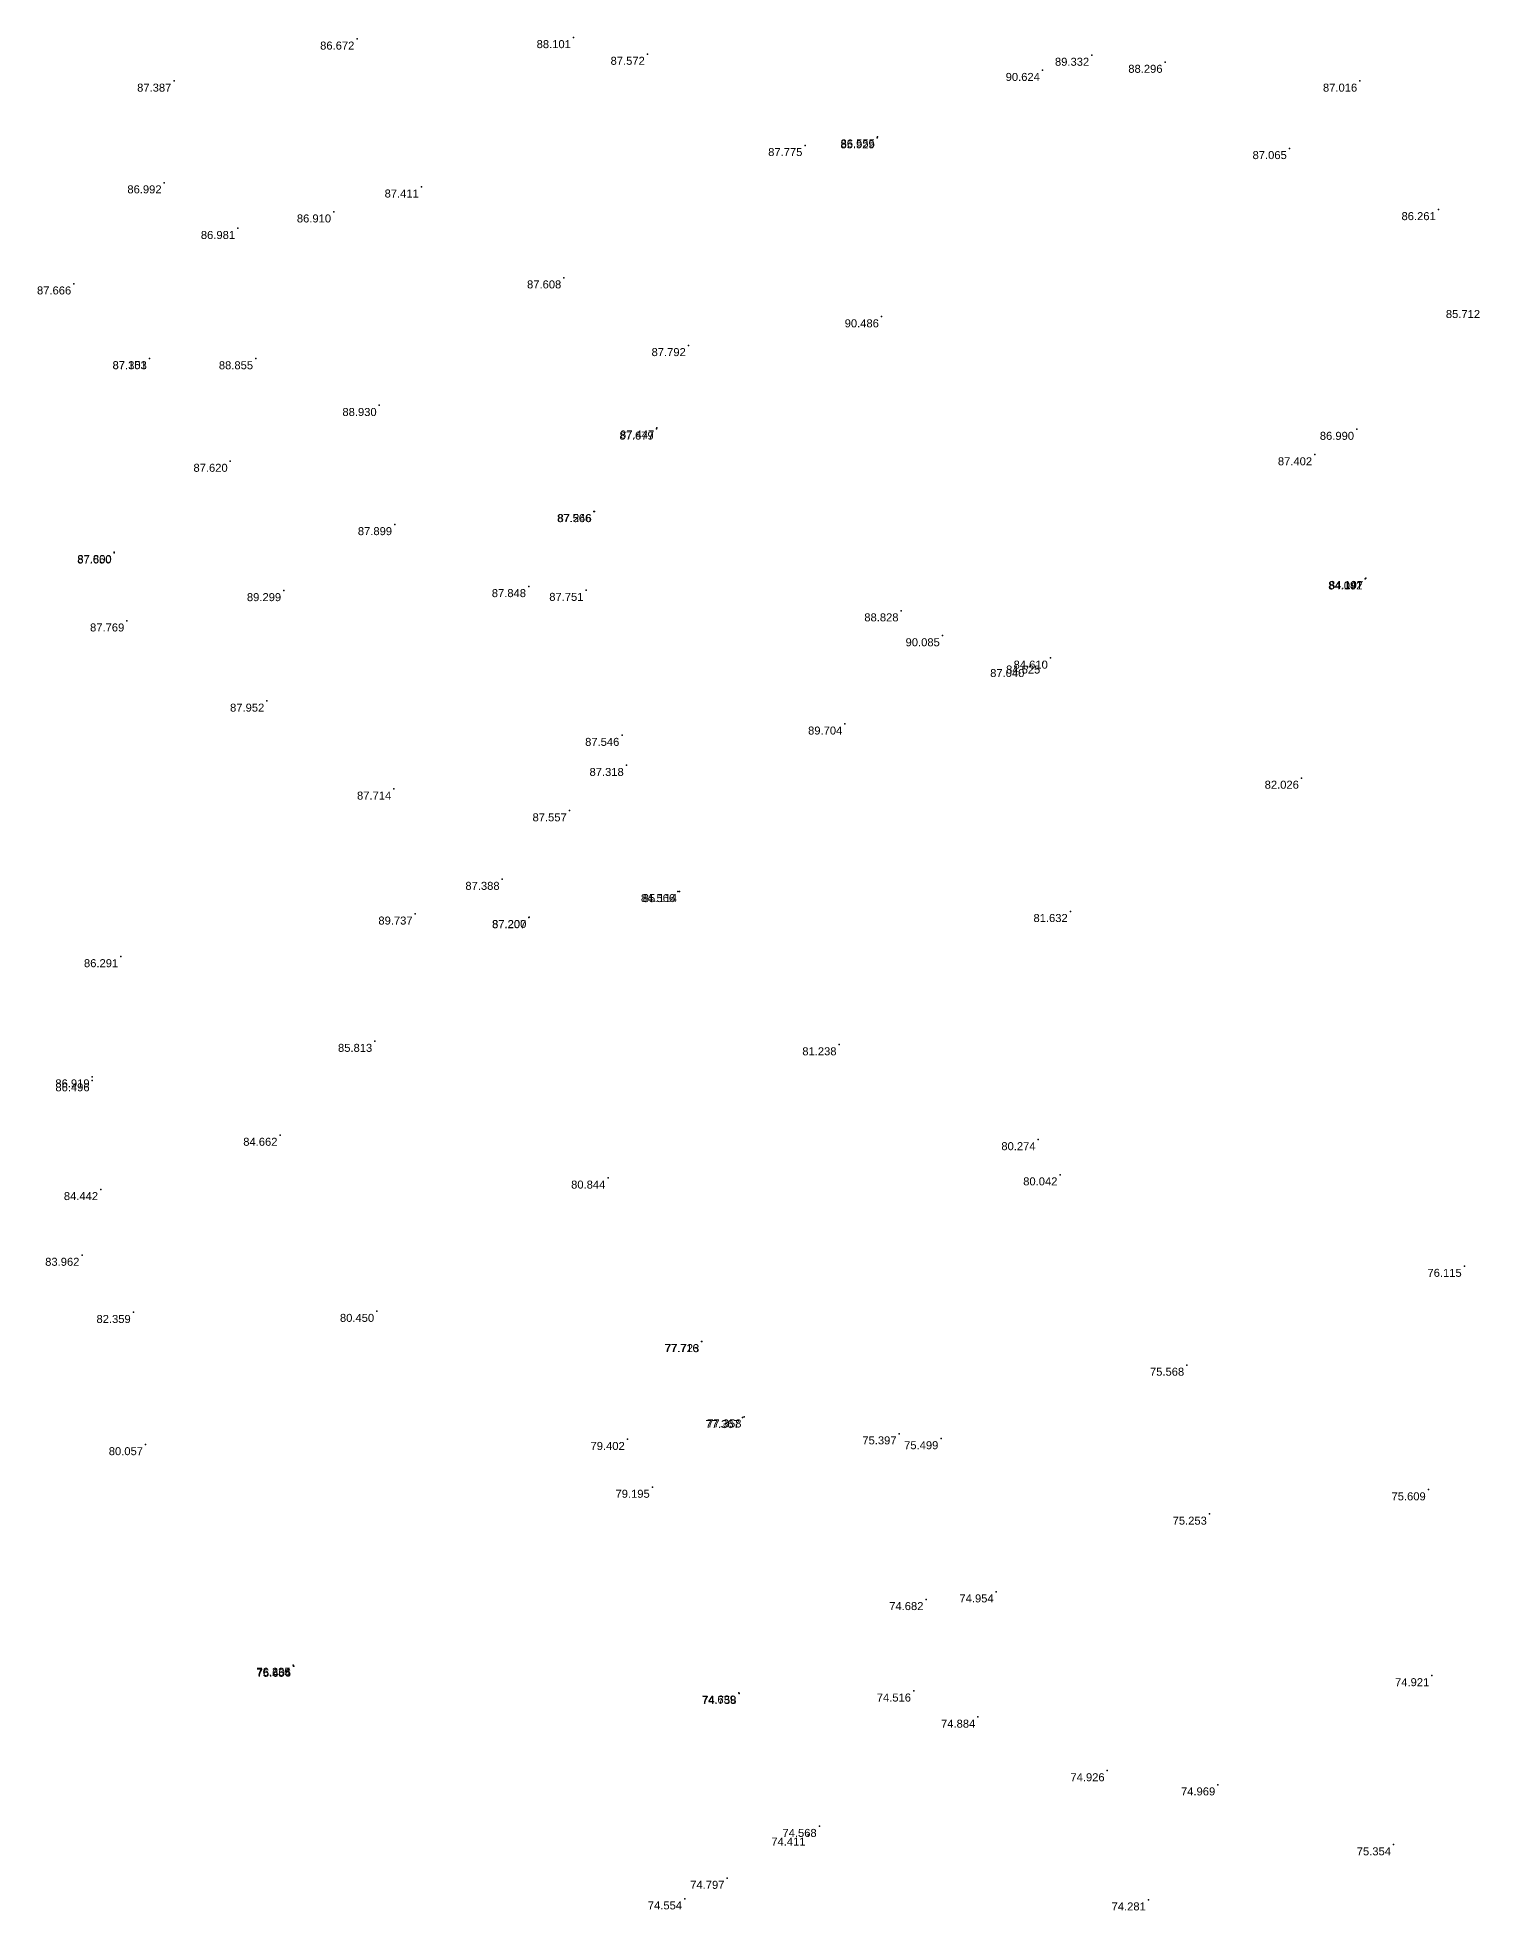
# Model space of a CAD drawing. Header units: millimetres. Extents: x 706139 to 707011, y 753722 to 954403.
# Drawn here: x 706433.9 to 706487.9, y 954114.1 to 954184.3 of the extents above; entities that cross this region are included whole.
import ezdxf
from ezdxf.enums import TextEntityAlignment as Align

# ---------------------------------------------------------------- set-up
doc = ezdxf.new("R2010")
doc.units = ezdxf.units.MM
doc.linetypes.add('SOLID_LINE', pattern=[0])
doc.layers.add('Height', color=7, linetype='Continuous')
doc.styles.get("Standard").update_dxf_attribs({"font": 'arial.ttf'})

msp = doc.modelspace()

# ---------------------------------------------------------------- linework, layer by layer
at = {"color": 0, "linetype": 'SOLID_LINE'}
for p in [(706453.9791, 954184.2833, 88.1006), (706453.9791, 954184.2833, 88.1006), (706453.9791, 954184.2833, 88.1006), (706445.8668, 954184.2292, 86.6717), (706445.8668, 954184.2292, 86.6717), (706445.8668, 954184.2292, 86.6717), (706456.7497, 954183.6586, 87.5722), (706456.7497, 954183.6586, 87.5722), (706456.7497, 954183.6586, 87.5722), (706473.4002, 954183.6222, 89.3317), (706473.4002, 954183.6222, 89.3317), (706473.4002, 954183.6222, 89.3317), (706473.4004, 954183.6225, 89.3316), (706473.4004, 954183.6225, 89.3316), (706473.4004, 954183.6225, 89.3316), (706471.5526, 954183.0536, 90.6245), (706471.5526, 954183.0536, 90.6245), (706471.5526, 954183.0536, 90.6245), (706476.1484, 954183.3584, 88.2963), (706476.1484, 954183.3584, 88.2963), (706476.1484, 954183.3584, 88.2963), (706439.0098, 954182.652, 87.3872), (706439.0098, 954182.652, 87.3872), (706439.0098, 954182.652, 87.3872), (706483.4419, 954182.6522, 87.0156), (706483.4419, 954182.6522, 87.0156), (706483.4419, 954182.6522, 87.0156), (706462.6542, 954180.2376, 87.7749), (706462.6542, 954180.2376, 87.7749), (706462.6542, 954180.2376, 87.7749), (706465.3624, 954180.5248, 85.9293), (706465.3624, 954180.5248, 85.9293), (706465.3624, 954180.5248, 85.9293), (706465.3692, 954180.5608, 86.5551), (706465.3692, 954180.5608, 86.5551), (706465.3692, 954180.5608, 86.5551), (706480.8037, 954180.1241, 87.0647), (706480.8037, 954180.1241, 87.0647), (706480.8037, 954180.1241, 87.0647), (706438.6437, 954178.8394, 86.9917), (706438.6437, 954178.8394, 86.9917), (706438.6437, 954178.8394, 86.9917), (706448.2826, 954178.6833, 87.4108), (706448.2826, 954178.6833, 87.4108), (706448.2826, 954178.6833, 87.4108), (706444.9949, 954177.7487, 86.91), (706444.9949, 954177.7487, 86.91), (706444.9949, 954177.7487, 86.91), (706486.3853, 954177.8352, 86.2611), (706486.3853, 954177.8352, 86.2611), (706486.3853, 954177.8352, 86.2611), (706441.3979, 954177.1288, 86.9807), (706441.3979, 954177.1288, 86.9807), (706441.3979, 954177.1288, 86.9807), (706453.6192, 954175.2755, 87.6082), (706453.6192, 954175.2755, 87.6082), (706453.6192, 954175.2755, 87.6082), (706435.2575, 954175.0497, 87.6657), (706435.2575, 954175.0497, 87.6657), (706435.2575, 954175.0497, 87.6657), (706465.521, 954173.8166, 90.4861), (706465.521, 954173.8166, 90.4861), (706465.521, 954173.8166, 90.4861), (706458.2845, 954172.7374, 87.7922), (706458.2845, 954172.7374, 87.7922), (706458.2845, 954172.7374, 87.7922), (706438.0855, 954172.2482, 87.1514), (706438.0855, 954172.2482, 87.1514), (706438.0855, 954172.2482, 87.1514), (706438.0912, 954172.2466, 87.3032), (706438.0912, 954172.2466, 87.3032), (706438.0912, 954172.2466, 87.3032), (706442.0723, 954172.2447, 88.8553), (706442.0723, 954172.2447, 88.8553), (706442.0723, 954172.2447, 88.8553), (706446.7016, 954170.4931, 88.9299), (706446.7016, 954170.4931, 88.9299), (706446.7016, 954170.4931, 88.9299), (706457.0833, 954169.6085, 87.6786), (706457.0833, 954169.6085, 87.6786), (706457.0833, 954169.6085, 87.6786), (706457.1047, 954169.6489, 87.447), (706457.1047, 954169.6489, 87.447), (706457.1047, 954169.6489, 87.447), (706483.3245, 954169.5993, 86.9896), (706483.3245, 954169.5993, 86.9896), (706483.3245, 954169.5993, 86.9896), (706441.1199, 954168.4008, 87.6202), (706441.1199, 954168.4008, 87.6202), (706441.1199, 954168.4008, 87.6202), (706481.7533, 954168.6444, 87.4022), (706481.7533, 954168.6444, 87.4022), (706481.7533, 954168.6444, 87.4022), (706447.2797, 954166.0259, 87.8992), (706447.2797, 954166.0259, 87.8992), (706447.2797, 954166.0259, 87.8992), (706454.7428, 954166.5133, 87.5657), (706454.7428, 954166.5133, 87.5657), (706454.7428, 954166.5133, 87.5657), (706454.7612, 954166.5139, 87.2457), (706454.7612, 954166.5139, 87.2457), (706454.7612, 954166.5139, 87.2457), (706436.7649, 954164.9627, 87.6505), (706436.7649, 954164.9627, 87.6505), (706436.7649, 954164.9627, 87.6505), (706436.7723, 954164.983, 87.8004), (706436.7723, 954164.983, 87.8004), (706436.7723, 954164.983, 87.8004), (706483.64, 954163.9892, 84.0416), (706483.64, 954163.9892, 84.0416), (706483.64, 954163.9892, 84.0416), (706483.6427, 954163.99, 84.1912), (706483.6427, 954163.99, 84.1912), (706483.6427, 954163.99, 84.1912), (706483.6655, 954164.0094, 84.1965), (706483.6655, 954164.0094, 84.1965), (706483.6655, 954164.0094, 84.1965), (706443.123, 954163.552, 89.2995), (706443.123, 954163.552, 89.2995), (706443.123, 954163.552, 89.2995), (706452.2988, 954163.7025, 87.848), (706452.2988, 954163.7025, 87.848), (706452.2988, 954163.7025, 87.848), (706454.4523, 954163.562, 87.7513), (706454.4523, 954163.562, 87.7513), (706454.4523, 954163.562, 87.7513), (706466.2565, 954162.7929, 88.8282), (706466.2565, 954162.7929, 88.8282), (706466.2565, 954162.7929, 88.8282), (706437.2452, 954162.4148, 87.7688), (706437.2452, 954162.4148, 87.7688), (706437.2452, 954162.4148, 87.7688), (706467.8028, 954161.8601, 90.0845), (706467.8028, 954161.8601, 90.0845), (706467.8028, 954161.8601, 90.0845), (706470.9723, 954160.7058, 87.0399), (706470.9723, 954160.7058, 87.0399), (706470.9723, 954160.7058, 87.0399), (706471.5694, 954160.8385, 84.5246), (706471.5694, 954160.8385, 84.5246), (706471.5694, 954160.8385, 84.5246), (706471.8507, 954161.0214, 84.61), (706471.8507, 954161.0214, 84.61), (706471.8507, 954161.0214, 84.61), (706442.4913, 954159.4093, 87.9521), (706442.4913, 954159.4093, 87.9521), (706442.4913, 954159.4093, 87.9521), (706464.1494, 954158.551, 89.7043), (706464.1494, 954158.551, 89.7043), (706464.1494, 954158.551, 89.7043), (706455.7959, 954158.1259, 87.5463), (706455.7959, 954158.1259, 87.5463), (706455.7959, 954158.1259, 87.5463), (706455.9607, 954156.9982, 87.3177), (706455.9607, 954156.9982, 87.3177), (706455.9607, 954156.9982, 87.3177), (706481.257, 954156.52, 82.026), (706447.248, 954156.1118, 87.714), (706447.248, 954156.1118, 87.714), (706447.248, 954156.1118, 87.714), (706453.8255, 954155.2975, 87.5572), (706453.8255, 954155.2975, 87.5572), (706453.8255, 954155.2975, 87.5572), (706451.3087, 954152.7286, 87.3885), (706451.3087, 954152.7286, 87.3885), (706451.3087, 954152.7286, 87.3885), (706457.8856, 954152.2706, 84.5663), (706457.8856, 954152.2706, 84.5663), (706457.8856, 954152.2706, 84.5663), (706457.9539, 954152.2681, 85.1137), (706457.9539, 954152.2681, 85.1137), (706457.9539, 954152.2681, 85.1137), (706448.0489, 954151.4269, 89.7366), (706448.0489, 954151.4269, 89.7366), (706448.0489, 954151.4269, 89.7366), (706452.3065, 954151.2903, 87.2066), (706452.3065, 954151.2903, 87.2066), (706452.3065, 954151.2903, 87.2066), (706452.3117, 954151.2991, 87.1997), (706452.3117, 954151.2991, 87.1997), (706452.3117, 954151.2991, 87.1997), (706472.595, 954151.523, 81.632), (706437.018, 954149.829, 86.291), (706446.536, 954146.655, 85.813), (706463.933, 954146.526, 81.238), (706435.9457, 954145.3229, 86.9189), (706435.9457, 954145.3229, 86.9189), (706435.9457, 954145.3229, 86.9189), (706435.9467, 954145.1765, 86.4964), (706435.9467, 954145.1765, 86.4964), (706435.9467, 954145.1765, 86.4964), (706442.986, 954143.134, 84.662), (706471.3912, 954142.9692, 80.2736), (706471.3912, 954142.9692, 80.2736), (706471.3912, 954142.9692, 80.2736), (706455.271, 954141.529, 80.844), (706472.2099, 954141.6495, 80.0418), (706472.2099, 954141.6495, 80.0418), (706472.2099, 954141.6495, 80.0418), (706436.2636, 954141.0985, 84.4422), (706436.2636, 954141.0985, 84.4422), (706436.2636, 954141.0985, 84.4422), (706435.5641, 954138.635, 83.9623), (706435.5641, 954138.635, 83.9623), (706435.5641, 954138.635, 83.9623), (706487.3581, 954138.2205, 76.1155), (706487.3581, 954138.2205, 76.1155), (706487.3581, 954138.2205, 76.1155), (706446.609, 954136.532, 80.45), (706437.487, 954136.4913, 82.3594), (706437.487, 954136.4913, 82.3594), (706437.487, 954136.4913, 82.3594), (706458.7692, 954135.3976, 77.7157), (706458.7692, 954135.3976, 77.7157), (706458.7692, 954135.3976, 77.7157), (706458.7904, 954135.3976, 77.7234), (706458.7904, 954135.3976, 77.7234), (706458.7904, 954135.3976, 77.7234), (706476.9601, 954134.5139, 75.5678), (706476.9601, 954134.5139, 75.5678), (706476.9601, 954134.5139, 75.5678), (706460.3065, 954132.5515, 77.367), (706460.3065, 954132.5515, 77.367), (706460.3065, 954132.5515, 77.367), (706460.3707, 954132.574, 77.3582), (706460.3707, 954132.574, 77.3582), (706460.3707, 954132.574, 77.3582), (706455.9985, 954131.731, 79.4021), (706455.9985, 954131.731, 79.4021), (706455.9985, 954131.731, 79.4021), (706466.1836, 954131.9407, 75.3967), (706466.1836, 954131.9407, 75.3967), (706466.1836, 954131.9407, 75.3967), (706467.7488, 954131.7584, 75.4986), (706467.7488, 954131.7584, 75.4986), (706467.7488, 954131.7584, 75.4986), (706437.947, 954131.535, 80.057), (706456.9341, 954129.9385, 79.1949), (706456.9341, 954129.9385, 79.1949), (706456.9341, 954129.9385, 79.1949), (706486.0106, 954129.8425, 75.6094), (706486.0106, 954129.8425, 75.6094), (706486.0106, 954129.8425, 75.6094), (706477.8092, 954128.9306, 75.2527), (706477.8092, 954128.9306, 75.2527), (706477.8092, 954128.9306, 75.2527), (706469.8202, 954126.0159, 74.9538), (706469.8202, 954126.0159, 74.9538), (706469.8202, 954126.0159, 74.9538), (706467.1898, 954125.7276, 74.6818), (706467.1898, 954125.7276, 74.6818), (706467.1898, 954125.7276, 74.6818), (706443.4766, 954123.2657, 76.2347), (706443.4766, 954123.2657, 76.2347), (706443.4766, 954123.2657, 76.2347), (706443.4853, 954123.2264, 75.6544), (706443.4853, 954123.2264, 75.6544), (706443.4853, 954123.2264, 75.6544), (706443.4947, 954123.2291, 76.4065), (706443.4947, 954123.2291, 76.4065), (706443.4947, 954123.2291, 76.4065), (706486.1429, 954122.8746, 74.9212), (706486.1429, 954122.8746, 74.9212), (706486.1429, 954122.8746, 74.9212), (706460.1686, 954122.2254, 74.6388), (706460.1686, 954122.2254, 74.6388), (706460.1686, 954122.2254, 74.6388), (706460.1832, 954122.2046, 74.7576), (706460.1832, 954122.2046, 74.7576), (706460.1832, 954122.2046, 74.7576), (706466.7244, 954122.2986, 74.5164), (706466.7244, 954122.2986, 74.5164), (706466.7244, 954122.2986, 74.5164), (706469.1318, 954121.3199, 74.8844), (706469.1318, 954121.3199, 74.8844), (706469.1318, 954121.3199, 74.8844), (706473.9791, 954119.3113, 74.9258), (706473.9791, 954119.3113, 74.9258), (706473.9791, 954119.3113, 74.9258), (706478.1233, 954118.7806, 74.9692), (706478.1233, 954118.7806, 74.9692), (706478.1233, 954118.7806, 74.9692), (706462.7734, 954116.8992, 74.411), (706462.7734, 954116.8992, 74.411), (706462.7734, 954116.8992, 74.411), (706463.1899, 954117.2238, 74.568), (706463.1899, 954117.2238, 74.568), (706463.1899, 954117.2238, 74.568), (706484.7084, 954116.5348, 75.3543), (706484.7084, 954116.5348, 75.3543), (706484.7084, 954116.5348, 75.3543), (706459.7335, 954115.2784, 74.7969), (706459.7335, 954115.2784, 74.7969), (706459.7335, 954115.2784, 74.7969), (706458.1448, 954114.5068, 74.5541), (706458.1448, 954114.5068, 74.5541), (706458.1448, 954114.5068, 74.5541), (706475.5219, 954114.4684, 74.281), (706475.5219, 954114.4684, 74.281), (706475.5219, 954114.4684, 74.281)]:
    msp.add_point(p, dxfattribs=at)

# ---------------------------------------------------------------- texts
at = {"layer": 'Height', "color": 4, "linetype": 'SOLID_LINE'}
for s, p in [('86.672', (706445.7668, 954184.1292, 86.6717)), ('86.672', (706445.7668, 954184.1292, 86.6717)), ('86.672', (706445.7668, 954184.1292, 86.6717)), ('88.101', (706453.8791, 954184.1833, 88.1006)), ('88.101', (706453.8791, 954184.1833, 88.1006)), ('88.101', (706453.8791, 954184.1833, 88.1006)), ('87.572', (706456.6497, 954183.5586, 87.5722)), ('87.572', (706456.6497, 954183.5586, 87.5722)), ('87.572', (706456.6497, 954183.5586, 87.5722)), ('90.624', (706471.4526, 954182.9536, 90.6245)), ('90.624', (706471.4526, 954182.9536, 90.6245)), ('90.624', (706471.4526, 954182.9536, 90.6245)), ('89.332', (706473.3002, 954183.5222, 89.3317)), ('89.332', (706473.3002, 954183.5222, 89.3317)), ('89.332', (706473.3002, 954183.5222, 89.3317)), ('89.332', (706473.3004, 954183.5225, 89.3316)), ('89.332', (706473.3004, 954183.5225, 89.3316)), ('89.332', (706473.3004, 954183.5225, 89.3316)), ('88.296', (706476.0484, 954183.2584, 88.2963)), ('88.296', (706476.0484, 954183.2584, 88.2963)), ('88.296', (706476.0484, 954183.2584, 88.2963)), ('87.387', (706438.9098, 954182.552, 87.3872)), ('87.387', (706438.9098, 954182.552, 87.3872)), ('87.387', (706438.9098, 954182.552, 87.3872)), ('87.016', (706483.3419, 954182.5522, 87.0156)), ('87.016', (706483.3419, 954182.5522, 87.0156)), ('87.016', (706483.3419, 954182.5522, 87.0156)), ('87.775', (706462.5542, 954180.1376, 87.7749)), ('87.775', (706462.5542, 954180.1376, 87.7749)), ('87.775', (706462.5542, 954180.1376, 87.7749)), ('85.929', (706465.2624, 954180.4248, 85.9293)), ('85.929', (706465.2624, 954180.4248, 85.9293)), ('85.929', (706465.2624, 954180.4248, 85.9293)), ('86.555', (706465.2692, 954180.4608, 86.5551)), ('86.555', (706465.2692, 954180.4608, 86.5551)), ('86.555', (706465.2692, 954180.4608, 86.5551)), ('87.065', (706480.7037, 954180.0241, 87.0647)), ('87.065', (706480.7037, 954180.0241, 87.0647)), ('87.065', (706480.7037, 954180.0241, 87.0647)), ('86.992', (706438.5437, 954178.7394, 86.9917)), ('86.992', (706438.5437, 954178.7394, 86.9917)), ('86.992', (706438.5437, 954178.7394, 86.9917)), ('87.411', (706448.1826, 954178.5833, 87.4108)), ('87.411', (706448.1826, 954178.5833, 87.4108)), ('87.411', (706448.1826, 954178.5833, 87.4108)), ('86.910', (706444.8949, 954177.6487, 86.91)), ('86.910', (706444.8949, 954177.6487, 86.91)), ('86.910', (706444.8949, 954177.6487, 86.91)), ('86.261', (706486.2853, 954177.7352, 86.2611)), ('86.261', (706486.2853, 954177.7352, 86.2611)), ('86.261', (706486.2853, 954177.7352, 86.2611)), ('86.981', (706441.2979, 954177.0288, 86.9807)), ('86.981', (706441.2979, 954177.0288, 86.9807)), ('86.981', (706441.2979, 954177.0288, 86.9807)), ('87.608', (706453.5192, 954175.1755, 87.6082)), ('87.608', (706453.5192, 954175.1755, 87.6082)), ('87.608', (706453.5192, 954175.1755, 87.6082)), ('87.666', (706435.1575, 954174.9497, 87.6657)), ('87.666', (706435.1575, 954174.9497, 87.6657)), ('87.666', (706435.1575, 954174.9497, 87.6657)), ('85.712', (706487.9473, 954174.0661, 85.7121)), ('85.712', (706487.9473, 954174.0661, 85.7121)), ('85.712', (706487.9473, 954174.0661, 85.7121)), ('90.486', (706465.421, 954173.7166, 90.4861)), ('90.486', (706465.421, 954173.7166, 90.4861)), ('90.486', (706465.421, 954173.7166, 90.4861)), ('87.792', (706458.1845, 954172.6374, 87.7922)), ('87.792', (706458.1845, 954172.6374, 87.7922)), ('87.792', (706458.1845, 954172.6374, 87.7922)), ('87.151', (706437.9855, 954172.1482, 87.1514)), ('87.151', (706437.9855, 954172.1482, 87.1514)), ('87.151', (706437.9855, 954172.1482, 87.1514)), ('87.303', (706437.9912, 954172.1466, 87.3032)), ('87.303', (706437.9912, 954172.1466, 87.3032)), ('87.303', (706437.9912, 954172.1466, 87.3032)), ('88.855', (706441.9723, 954172.1447, 88.8553)), ('88.855', (706441.9723, 954172.1447, 88.8553)), ('88.855', (706441.9723, 954172.1447, 88.8553)), ('88.930', (706446.6016, 954170.3931, 88.9299)), ('88.930', (706446.6016, 954170.3931, 88.9299)), ('88.930', (706446.6016, 954170.3931, 88.9299)), ('87.447', (706457.0047, 954169.5489, 87.447)), ('87.447', (706457.0047, 954169.5489, 87.447)), ('87.447', (706457.0047, 954169.5489, 87.447)), ('87.679', (706456.9833, 954169.5085, 87.6786)), ('87.679', (706456.9833, 954169.5085, 87.6786)), ('87.679', (706456.9833, 954169.5085, 87.6786)), ('86.990', (706483.2245, 954169.4993, 86.9896)), ('86.990', (706483.2245, 954169.4993, 86.9896)), ('86.990', (706483.2245, 954169.4993, 86.9896)), ('87.620', (706441.0199, 954168.3008, 87.6202)), ('87.620', (706441.0199, 954168.3008, 87.6202)), ('87.620', (706441.0199, 954168.3008, 87.6202)), ('87.402', (706481.6533, 954168.5444, 87.4022)), ('87.402', (706481.6533, 954168.5444, 87.4022)), ('87.402', (706481.6533, 954168.5444, 87.4022)), ('87.566', (706454.6428, 954166.4133, 87.5657)), ('87.566', (706454.6428, 954166.4133, 87.5657)), ('87.566', (706454.6428, 954166.4133, 87.5657)), ('87.246', (706454.6612, 954166.4139, 87.2457)), ('87.246', (706454.6612, 954166.4139, 87.2457)), ('87.246', (706454.6612, 954166.4139, 87.2457)), ('87.899', (706447.1797, 954165.9259, 87.8992)), ('87.899', (706447.1797, 954165.9259, 87.8992)), ('87.899', (706447.1797, 954165.9259, 87.8992)), ('87.650', (706436.6649, 954164.8627, 87.6505)), ('87.650', (706436.6649, 954164.8627, 87.6505)), ('87.650', (706436.6649, 954164.8627, 87.6505)), ('87.800', (706436.6723, 954164.883, 87.8004)), ('87.800', (706436.6723, 954164.883, 87.8004)), ('87.800', (706436.6723, 954164.883, 87.8004)), ('84.197', (706483.5655, 954163.9094, 84.1965)), ('84.197', (706483.5655, 954163.9094, 84.1965)), ('84.197', (706483.5655, 954163.9094, 84.1965)), ('89.299', (706443.023, 954163.452, 89.2995)), ('89.299', (706443.023, 954163.452, 89.2995)), ('89.299', (706443.023, 954163.452, 89.2995)), ('87.848', (706452.1988, 954163.6025, 87.848)), ('87.848', (706452.1988, 954163.6025, 87.848)), ('87.848', (706452.1988, 954163.6025, 87.848)), ('87.751', (706454.3523, 954163.462, 87.7513)), ('87.751', (706454.3523, 954163.462, 87.7513)), ('87.751', (706454.3523, 954163.462, 87.7513)), ('84.042', (706483.54, 954163.8892, 84.0416)), ('84.042', (706483.54, 954163.8892, 84.0416)), ('84.042', (706483.54, 954163.8892, 84.0416)), ('84.191', (706483.5427, 954163.89, 84.1912)), ('84.191', (706483.5427, 954163.89, 84.1912)), ('84.191', (706483.5427, 954163.89, 84.1912)), ('88.828', (706466.1565, 954162.6929, 88.8282)), ('88.828', (706466.1565, 954162.6929, 88.8282)), ('88.828', (706466.1565, 954162.6929, 88.8282)), ('87.769', (706437.1452, 954162.3148, 87.7688)), ('87.769', (706437.1452, 954162.3148, 87.7688)), ('87.769', (706437.1452, 954162.3148, 87.7688)), ('90.085', (706467.7028, 954161.7601, 90.0845)), ('90.085', (706467.7028, 954161.7601, 90.0845)), ('90.085', (706467.7028, 954161.7601, 90.0845)), ('87.040', (706470.8723, 954160.6058, 87.0399)), ('87.040', (706470.8723, 954160.6058, 87.0399)), ('87.040', (706470.8723, 954160.6058, 87.0399)), ('84.525', (706471.4694, 954160.7385, 84.5246)), ('84.525', (706471.4694, 954160.7385, 84.5246)), ('84.525', (706471.4694, 954160.7385, 84.5246)), ('84.610', (706471.7507, 954160.9214, 84.61)), ('84.610', (706471.7507, 954160.9214, 84.61)), ('84.610', (706471.7507, 954160.9214, 84.61)), ('87.952', (706442.3913, 954159.3093, 87.9521)), ('87.952', (706442.3913, 954159.3093, 87.9521)), ('87.952', (706442.3913, 954159.3093, 87.9521)), ('89.704', (706464.0494, 954158.451, 89.7043)), ('89.704', (706464.0494, 954158.451, 89.7043)), ('89.704', (706464.0494, 954158.451, 89.7043)), ('87.546', (706455.6959, 954158.0259, 87.5463)), ('87.546', (706455.6959, 954158.0259, 87.5463)), ('87.546', (706455.6959, 954158.0259, 87.5463)), ('87.318', (706455.8607, 954156.8982, 87.3177)), ('87.318', (706455.8607, 954156.8982, 87.3177)), ('87.318', (706455.8607, 954156.8982, 87.3177)), ('82.026', (706481.157, 954156.42, 82.026)), ('87.714', (706447.148, 954156.0118, 87.714)), ('87.714', (706447.148, 954156.0118, 87.714)), ('87.714', (706447.148, 954156.0118, 87.714)), ('87.557', (706453.7255, 954155.1975, 87.5572)), ('87.557', (706453.7255, 954155.1975, 87.5572)), ('87.557', (706453.7255, 954155.1975, 87.5572)), ('87.388', (706451.2087, 954152.6286, 87.3885)), ('87.388', (706451.2087, 954152.6286, 87.3885)), ('87.388', (706451.2087, 954152.6286, 87.3885)), ('84.566', (706457.7856, 954152.1706, 84.5663)), ('84.566', (706457.7856, 954152.1706, 84.5663)), ('84.566', (706457.7856, 954152.1706, 84.5663)), ('85.114', (706457.8539, 954152.1681, 85.1137)), ('85.114', (706457.8539, 954152.1681, 85.1137)), ('85.114', (706457.8539, 954152.1681, 85.1137)), ('89.737', (706447.9489, 954151.3269, 89.7366)), ('89.737', (706447.9489, 954151.3269, 89.7366)), ('89.737', (706447.9489, 954151.3269, 89.7366)), ('81.632', (706472.495, 954151.423, 81.632)), ('87.207', (706452.2065, 954151.1903, 87.2066)), ('87.207', (706452.2065, 954151.1903, 87.2066)), ('87.207', (706452.2065, 954151.1903, 87.2066)), ('87.200', (706452.2117, 954151.1991, 87.1997)), ('87.200', (706452.2117, 954151.1991, 87.1997)), ('87.200', (706452.2117, 954151.1991, 87.1997)), ('86.291', (706436.918, 954149.729, 86.291)), ('85.813', (706446.436, 954146.555, 85.813)), ('81.238', (706463.833, 954146.426, 81.238)), ('86.919', (706435.8457, 954145.2229, 86.9189)), ('86.919', (706435.8457, 954145.2229, 86.9189)), ('86.919', (706435.8457, 954145.2229, 86.9189)), ('86.496', (706435.8467, 954145.0765, 86.4964)), ('86.496', (706435.8467, 954145.0765, 86.4964)), ('86.496', (706435.8467, 954145.0765, 86.4964)), ('84.662', (706442.886, 954143.034, 84.662)), ('80.274', (706471.2912, 954142.8692, 80.2736)), ('80.274', (706471.2912, 954142.8692, 80.2736)), ('80.274', (706471.2912, 954142.8692, 80.2736)), ('80.042', (706472.1099, 954141.5495, 80.0418)), ('80.042', (706472.1099, 954141.5495, 80.0418)), ('80.042', (706472.1099, 954141.5495, 80.0418)), ('84.442', (706436.1636, 954140.9985, 84.4422)), ('84.442', (706436.1636, 954140.9985, 84.4422)), ('84.442', (706436.1636, 954140.9985, 84.4422)), ('80.844', (706455.171, 954141.429, 80.844)), ('83.962', (706435.4641, 954138.535, 83.9623)), ('83.962', (706435.4641, 954138.535, 83.9623)), ('83.962', (706435.4641, 954138.535, 83.9623)), ('76.115', (706487.2581, 954138.1205, 76.1155)), ('76.115', (706487.2581, 954138.1205, 76.1155)), ('76.115', (706487.2581, 954138.1205, 76.1155)), ('82.359', (706437.387, 954136.3913, 82.3594)), ('82.359', (706437.387, 954136.3913, 82.3594)), ('82.359', (706437.387, 954136.3913, 82.3594)), ('80.450', (706446.509, 954136.432, 80.45)), ('77.716', (706458.6692, 954135.2976, 77.7157)), ('77.716', (706458.6692, 954135.2976, 77.7157)), ('77.716', (706458.6692, 954135.2976, 77.7157)), ('77.723', (706458.6904, 954135.2976, 77.7234)), ('77.723', (706458.6904, 954135.2976, 77.7234)), ('77.723', (706458.6904, 954135.2976, 77.7234)), ('75.568', (706476.8601, 954134.4139, 75.5678)), ('75.568', (706476.8601, 954134.4139, 75.5678)), ('75.568', (706476.8601, 954134.4139, 75.5678)), ('77.367', (706460.2065, 954132.4515, 77.367)), ('77.367', (706460.2065, 954132.4515, 77.367)), ('77.367', (706460.2065, 954132.4515, 77.367)), ('77.358', (706460.2707, 954132.474, 77.3582)), ('77.358', (706460.2707, 954132.474, 77.3582)), ('77.358', (706460.2707, 954132.474, 77.3582)), ('79.402', (706455.8985, 954131.631, 79.4021)), ('79.402', (706455.8985, 954131.631, 79.4021)), ('79.402', (706455.8985, 954131.631, 79.4021)), ('75.397', (706466.0836, 954131.8407, 75.3967)), ('75.397', (706466.0836, 954131.8407, 75.3967)), ('75.397', (706466.0836, 954131.8407, 75.3967)), ('75.499', (706467.6488, 954131.6584, 75.4986)), ('75.499', (706467.6488, 954131.6584, 75.4986)), ('75.499', (706467.6488, 954131.6584, 75.4986)), ('80.057', (706437.847, 954131.435, 80.057)), ('79.195', (706456.8341, 954129.8385, 79.1949)), ('79.195', (706456.8341, 954129.8385, 79.1949)), ('79.195', (706456.8341, 954129.8385, 79.1949)), ('75.609', (706485.9106, 954129.7425, 75.6094)), ('75.609', (706485.9106, 954129.7425, 75.6094)), ('75.609', (706485.9106, 954129.7425, 75.6094)), ('75.253', (706477.7092, 954128.8306, 75.2527)), ('75.253', (706477.7092, 954128.8306, 75.2527)), ('75.253', (706477.7092, 954128.8306, 75.2527)), ('74.682', (706467.0898, 954125.6276, 74.6818)), ('74.682', (706467.0898, 954125.6276, 74.6818)), ('74.682', (706467.0898, 954125.6276, 74.6818)), ('74.954', (706469.7202, 954125.9159, 74.9538)), ('74.954', (706469.7202, 954125.9159, 74.9538)), ('74.954', (706469.7202, 954125.9159, 74.9538)), ('76.235', (706443.3766, 954123.1657, 76.2347)), ('76.235', (706443.3766, 954123.1657, 76.2347)), ('76.235', (706443.3766, 954123.1657, 76.2347)), ('75.654', (706443.3853, 954123.1264, 75.6544)), ('75.654', (706443.3853, 954123.1264, 75.6544)), ('75.654', (706443.3853, 954123.1264, 75.6544)), ('76.406', (706443.3947, 954123.1291, 76.4065)), ('76.406', (706443.3947, 954123.1291, 76.4065)), ('76.406', (706443.3947, 954123.1291, 76.4065)), ('74.921', (706486.0429, 954122.7746, 74.9212)), ('74.921', (706486.0429, 954122.7746, 74.9212)), ('74.921', (706486.0429, 954122.7746, 74.9212)), ('74.639', (706460.0686, 954122.1254, 74.6388)), ('74.639', (706460.0686, 954122.1254, 74.6388)), ('74.639', (706460.0686, 954122.1254, 74.6388)), ('74.758', (706460.0832, 954122.1046, 74.7576)), ('74.758', (706460.0832, 954122.1046, 74.7576)), ('74.758', (706460.0832, 954122.1046, 74.7576)), ('74.516', (706466.6244, 954122.1986, 74.5164)), ('74.516', (706466.6244, 954122.1986, 74.5164)), ('74.516', (706466.6244, 954122.1986, 74.5164)), ('74.884', (706469.0318, 954121.2199, 74.8844)), ('74.884', (706469.0318, 954121.2199, 74.8844)), ('74.884', (706469.0318, 954121.2199, 74.8844)), ('74.926', (706473.8791, 954119.2113, 74.9258)), ('74.926', (706473.8791, 954119.2113, 74.9258)), ('74.926', (706473.8791, 954119.2113, 74.9258)), ('74.969', (706478.0233, 954118.6806, 74.9692)), ('74.969', (706478.0233, 954118.6806, 74.9692)), ('74.969', (706478.0233, 954118.6806, 74.9692)), ('74.568', (706463.0899, 954117.1238, 74.568)), ('74.568', (706463.0899, 954117.1238, 74.568)), ('74.568', (706463.0899, 954117.1238, 74.568)), ('74.411', (706462.6734, 954116.7992, 74.411)), ('74.411', (706462.6734, 954116.7992, 74.411)), ('74.411', (706462.6734, 954116.7992, 74.411)), ('75.354', (706484.6084, 954116.4348, 75.3543)), ('75.354', (706484.6084, 954116.4348, 75.3543)), ('75.354', (706484.6084, 954116.4348, 75.3543)), ('74.797', (706459.6335, 954115.1784, 74.7969)), ('74.797', (706459.6335, 954115.1784, 74.7969)), ('74.797', (706459.6335, 954115.1784, 74.7969)), ('74.554', (706458.0448, 954114.4068, 74.5541)), ('74.554', (706458.0448, 954114.4068, 74.5541)), ('74.554', (706458.0448, 954114.4068, 74.5541)), ('74.281', (706475.4219, 954114.3684, 74.281)), ('74.281', (706475.4219, 954114.3684, 74.281)), ('74.281', (706475.4219, 954114.3684, 74.281))]:
    msp.add_text(s, height=0.3, dxfattribs=at).set_placement(p, align=Align.TOP_RIGHT)

doc.saveas('drawing.dxf')
